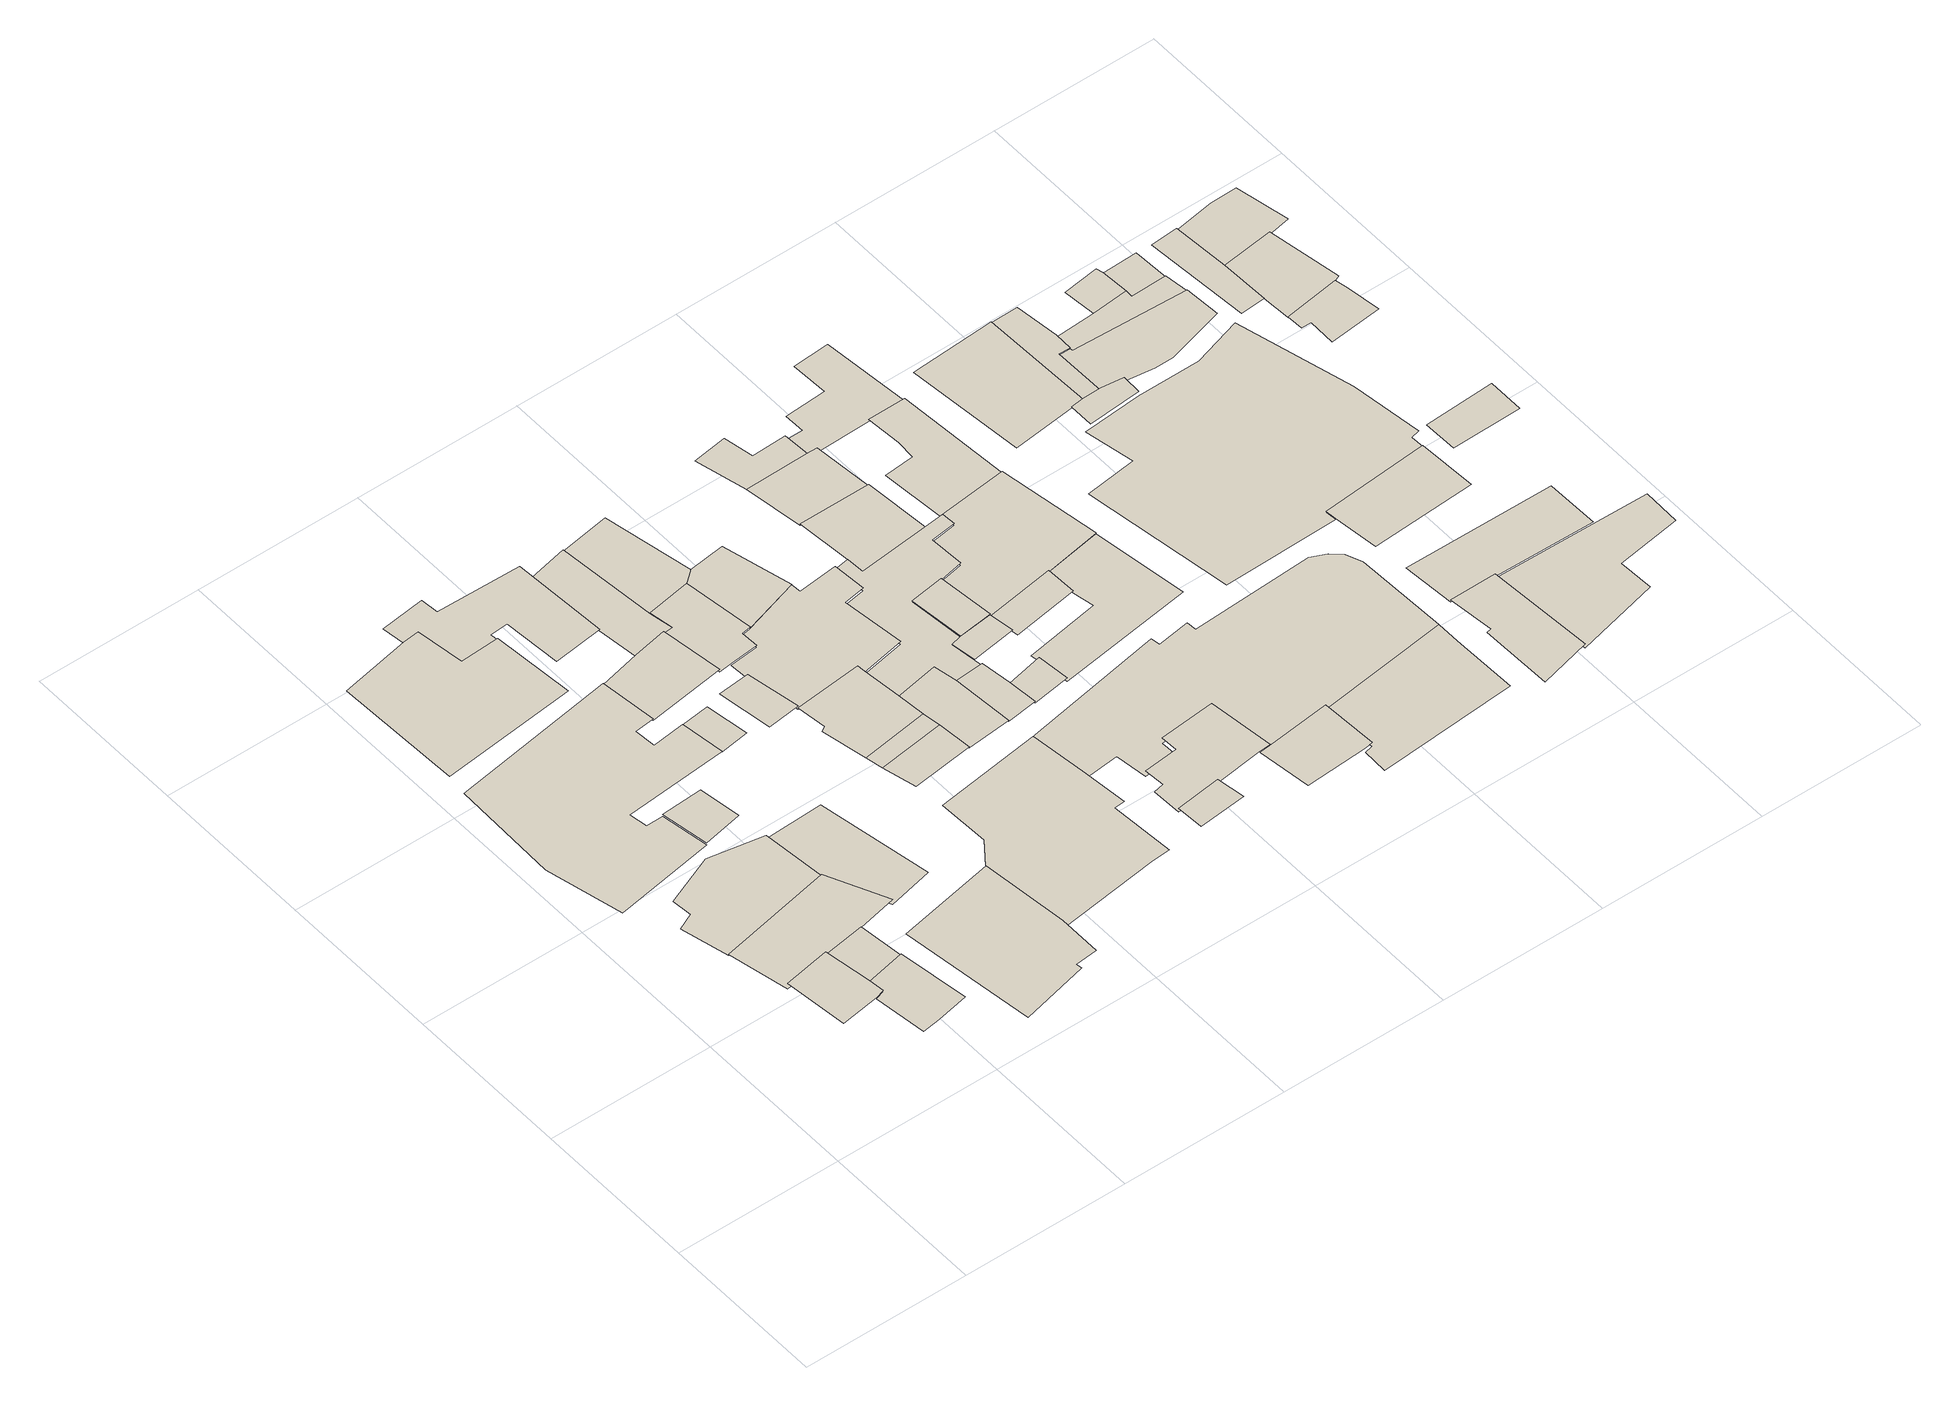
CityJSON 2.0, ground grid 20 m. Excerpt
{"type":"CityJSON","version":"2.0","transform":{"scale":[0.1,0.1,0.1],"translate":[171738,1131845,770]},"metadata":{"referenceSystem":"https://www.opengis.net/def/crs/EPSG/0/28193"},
"CityObjects":{
"building1":{"type":"Building","attributes":{"numberOfFloors":{"value":3,"sources":[{"name":"Amiran Atlas, sheet 12, map 4.3","type":"Secondary cartographic source"}],"paradata":{"author":"Beatrice Vaienti","date":"29-05-2023","comments":"In the atlas the value is \"1-3\", we have chosen a random value between 1 and 3 assigning a higher probability to 1 and 2 floors, respectively p=[0.35,0.35,0.3] for 1, 2, 3 floors","version":0}},"roof":{"type":{"value":"flat","paradata":{"author":"Beatrice Vaienti","date":"29-05-2023","version":0}}},"updatedGeometry":true,"terrainDifference":{"value":"0.6084409588028211"}},"geometry":[{"type":"MultiSurface","lod":"0","boundaries":[[[0,1,2,3,4,5]]]}]},
"building2":{"type":"Building","attributes":{"numberOfFloors":{"value":2,"sources":[{"name":"Amiran Atlas, sheet 12, map 4.3","type":"Secondary cartographic source"}],"paradata":{"author":"Beatrice Vaienti","date":"29-05-2023","comments":"In the atlas the value is \"1-3\", we have chosen a random value between 1 and 3 assigning a higher probability to 1 and 2 floors, respectively p=[0.35,0.35,0.3] for 1, 2, 3 floors","version":0}},"roof":{"type":{"value":"flat","paradata":{"author":"Beatrice Vaienti","date":"29-05-2023","version":0}}},"updatedGeometry":true,"terrainDifference":{"value":"0.6547622778458754"}},"geometry":[{"type":"MultiSurface","lod":"0","boundaries":[[[6,7,8,9,10,11,12]]]}]},
"building3":{"type":"Building","attributes":{"numberOfFloors":{"value":1,"sources":[{"name":"Amiran Atlas, sheet 12, map 4.3","type":"Secondary cartographic source"}],"paradata":{"author":"Beatrice Vaienti","date":"29-05-2023","comments":"In the atlas the value is \"1-3\", we have chosen a random value between 1 and 3 assigning a higher probability to 1 and 2 floors, respectively p=[0.35,0.35,0.3] for 1, 2, 3 floors","version":0}},"roof":{"type":{"value":"flat","paradata":{"author":"Beatrice Vaienti","date":"29-05-2023","version":0}}},"updatedGeometry":true,"terrainDifference":{"value":"0.48730035821616186"}},"geometry":[{"type":"MultiSurface","lod":"0","boundaries":[[[13,14,15,16]]]}]},
"building4":{"type":"Building","attributes":{"numberOfFloors":{"value":2,"sources":[{"name":"Amiran Atlas, sheet 12, map 4.3","type":"Secondary cartographic source"}],"paradata":{"author":"Beatrice Vaienti","date":"29-05-2023","comments":"In the atlas the value is \"1-3\", we have chosen a random value between 1 and 3 assigning a higher probability to 1 and 2 floors, respectively p=[0.35,0.35,0.3] for 1, 2, 3 floors","version":0}},"roof":{"type":{"value":"flat","paradata":{"author":"Beatrice Vaienti","date":"29-05-2023","version":0}}},"updatedGeometry":true,"terrainDifference":{"value":"1.099780780455447"}},"geometry":[{"type":"MultiSurface","lod":"0","boundaries":[[[17,18,19,20,21,22,23]]]}]},
"building5":{"type":"Building","attributes":{"numberOfFloors":{"value":2,"sources":[{"name":"Amiran Atlas, sheet 12, map 4.3","type":"Secondary cartographic source"}],"paradata":{"author":"Beatrice Vaienti","date":"29-05-2023","comments":"In the atlas the value is \"1-3\", we have chosen a random value between 1 and 3 assigning a higher probability to 1 and 2 floors, respectively p=[0.35,0.35,0.3] for 1, 2, 3 floors","version":0}},"roof":{"type":{"value":"flat","paradata":{"author":"Beatrice Vaienti","date":"29-05-2023","version":0}}},"updatedGeometry":true,"terrainDifference":{"value":"1.150727338660392"}},"geometry":[{"type":"MultiSurface","lod":"0","boundaries":[[[24,25,26,27,28,29,30]]]}]},
"building6":{"type":"Building","attributes":{"numberOfFloors":{"value":3,"sources":[{"name":"Amiran Atlas, sheet 12, map 4.3","type":"Secondary cartographic source"}],"paradata":{"author":"Beatrice Vaienti","date":"29-05-2023","comments":"In the atlas the value is \"1-3\", we have chosen a random value between 1 and 3 assigning a higher probability to 1 and 2 floors, respectively p=[0.35,0.35,0.3] for 1, 2, 3 floors","version":0}},"roof":{"type":{"value":"flat","paradata":{"author":"Beatrice Vaienti","date":"29-05-2023","version":0}}},"updatedGeometry":true,"terrainDifference":{"value":"1.4820628853458913"}},"geometry":[{"type":"MultiSurface","lod":"0","boundaries":[[[31,32,33,34,35,36,37,38,39,40,41,42,43]]]}]},
"building7":{"type":"Building","attributes":{"numberOfFloors":{"value":2,"sources":[{"name":"Amiran Atlas, sheet 12, map 4.3","type":"Secondary cartographic source"}],"paradata":{"author":"Beatrice Vaienti","date":"29-05-2023","comments":"In the atlas the value is \"1-3\", we have chosen a random value between 1 and 3 assigning a higher probability to 1 and 2 floors, respectively p=[0.35,0.35,0.3] for 1, 2, 3 floors","version":0}},"roof":{"type":{"value":"domed","paradata":{"author":"Beatrice Vaienti","date":"29-05-2023","version":0}}},"updatedGeometry":true,"terrainDifference":{"value":"0.46822359645937106"}},"geometry":[{"type":"MultiSurface","lod":"0","boundaries":[[[44,45,46,47]]]}]},
"building8":{"type":"Building","attributes":{"numberOfFloors":{"value":3,"sources":[{"name":"Amiran Atlas, sheet 12, map 4.3","type":"Secondary cartographic source"}],"paradata":{"author":"Beatrice Vaienti","date":"29-05-2023","comments":"In the atlas the value is \"1-3\", we have chosen a random value between 1 and 3 assigning a higher probability to 1 and 2 floors, respectively p=[0.35,0.35,0.3] for 1, 2, 3 floors","version":0}},"roof":{"type":{"value":"gable","paradata":{"author":"Beatrice Vaienti","date":"29-05-2023","comments":"In the Atlas the value is reported is 'gabled (tiles)', however it is not clear whether it refers to a hip or a gable roof. Therefore we assigned a random value between the two.","version":0}}},"updatedGeometry":true,"terrainDifference":{"value":"0.9115461634264793"}},"geometry":[{"type":"MultiSurface","lod":"0","boundaries":[[[48,49,50,51,52,53,54]]]}]},
"building9":{"type":"Building","attributes":{"numberOfFloors":{"value":1,"sources":[{"name":"Amiran Atlas, sheet 12, map 4.3","type":"Secondary cartographic source"}],"paradata":{"author":"Beatrice Vaienti","date":"29-05-2023","comments":"In the atlas the value is \"1-3\", we have chosen a random value between 1 and 3 assigning a higher probability to 1 and 2 floors, respectively p=[0.35,0.35,0.3] for 1, 2, 3 floors","version":0}},"roof":{"type":{"value":"flat","paradata":{"author":"Beatrice Vaienti","date":"29-05-2023","version":0}}},"updatedGeometry":true,"terrainDifference":{"value":"1.2830590610236396"}},"geometry":[{"type":"MultiSurface","lod":"0","boundaries":[[[55,56,57,58,59,60,61]]]}]},
"building10":{"type":"Building","attributes":{"numberOfFloors":{"value":2,"sources":[{"name":"Amiran Atlas, sheet 12, map 4.3","type":"Secondary cartographic source"}],"paradata":{"author":"Beatrice Vaienti","date":"29-05-2023","comments":"In the atlas the value is \"1-3\", we have chosen a random value between 1 and 3 assigning a higher probability to 1 and 2 floors, respectively p=[0.35,0.35,0.3] for 1, 2, 3 floors","version":0}},"roof":{"type":{"value":"flat","paradata":{"author":"Beatrice Vaienti","date":"29-05-2023","version":0}}},"updatedGeometry":true,"terrainDifference":{"value":"0.754987711567781"}},"geometry":[{"type":"MultiSurface","lod":"0","boundaries":[[[62,63,64,65,66]]]}]},
"building11":{"type":"Building","attributes":{"numberOfFloors":{"value":3,"sources":[{"name":"Amiran Atlas, sheet 12, map 4.3","type":"Secondary cartographic source"}],"paradata":{"author":"Beatrice Vaienti","date":"29-05-2023","comments":"In the atlas the value is \"1-3\", we have chosen a random value between 1 and 3 assigning a higher probability to 1 and 2 floors, respectively p=[0.35,0.35,0.3] for 1, 2, 3 floors","version":0}},"roof":{"type":{"value":"flat","paradata":{"author":"Beatrice Vaienti","date":"29-05-2023","version":0}}},"updatedGeometry":true,"terrainDifference":{"value":"0.6170791286786552"}},"geometry":[{"type":"MultiSurface","lod":"0","boundaries":[[[67,68,69,70,71,72,73,74,75,76,77,78]]]}]},
"building12":{"type":"Building","attributes":{"numberOfFloors":{"value":3,"sources":[{"name":"Amiran Atlas, sheet 12, map 4.3","type":"Secondary cartographic source"}],"paradata":{"author":"Beatrice Vaienti","date":"29-05-2023","comments":"In the atlas the value is \"1-3\", we have chosen a random value between 1 and 3 assigning a higher probability to 1 and 2 floors, respectively p=[0.35,0.35,0.3] for 1, 2, 3 floors","version":0}},"roof":{"type":{"value":"flat","paradata":{"author":"Beatrice Vaienti","date":"29-05-2023","version":0}}},"updatedGeometry":true,"terrainDifference":{"value":"0.13807684488699307"}},"geometry":[{"type":"MultiSurface","lod":"0","boundaries":[[[79,80,81,82]]]}]},
"building13":{"type":"Building","attributes":{"numberOfFloors":{"value":3,"sources":[{"name":"Amiran Atlas, sheet 12, map 4.3","type":"Secondary cartographic source"}],"paradata":{"author":"Beatrice Vaienti","date":"29-05-2023","comments":"In the atlas the value is \"1-3\", we have chosen a random value between 1 and 3 assigning a higher probability to 1 and 2 floors, respectively p=[0.35,0.35,0.3] for 1, 2, 3 floors","version":0}},"roof":{"type":{"value":"flat","paradata":{"author":"Beatrice Vaienti","date":"29-05-2023","version":0}}},"updatedGeometry":true,"terrainDifference":{"value":"0.330798942874535"}},"geometry":[{"type":"MultiSurface","lod":"0","boundaries":[[[83,84,85,86,87]]]}]},
"building14":{"type":"Building","attributes":{"numberOfFloors":{"value":1,"sources":[{"name":"Amiran Atlas, sheet 12, map 4.3","type":"Secondary cartographic source"}],"paradata":{"author":"Beatrice Vaienti","date":"29-05-2023","comments":"In the atlas the value is \"1-3\", we have chosen a random value between 1 and 3 assigning a higher probability to 1 and 2 floors, respectively p=[0.35,0.35,0.3] for 1, 2, 3 floors","version":0}},"roof":{"type":{"value":"flat","paradata":{"author":"Beatrice Vaienti","date":"29-05-2023","version":0}}},"updatedGeometry":true,"terrainDifference":{"value":"0.16211425086401868"}},"geometry":[{"type":"MultiSurface","lod":"0","boundaries":[[[88,89,90,91]]]}]},
"building15":{"type":"Building","attributes":{"numberOfFloors":{"value":2,"sources":[{"name":"Amiran Atlas, sheet 12, map 4.3","type":"Secondary cartographic source"}],"paradata":{"author":"Beatrice Vaienti","date":"29-05-2023","comments":"In the atlas the value is \"1-3\", we have chosen a random value between 1 and 3 assigning a higher probability to 1 and 2 floors, respectively p=[0.35,0.35,0.3] for 1, 2, 3 floors","version":0}},"roof":{"type":{"value":"domed","paradata":{"author":"Beatrice Vaienti","date":"29-05-2023","version":0}}},"updatedGeometry":true,"terrainDifference":{"value":"1.5435844376860186"}},"geometry":[{"type":"MultiSurface","lod":"0","boundaries":[[[92,93,94,95,96,97,98,99,100,101]]]}]},
"building16":{"type":"Building","attributes":{"numberOfFloors":{"value":1,"sources":[{"name":"Amiran Atlas, sheet 12, map 4.3","type":"Secondary cartographic source"}],"paradata":{"author":"Beatrice Vaienti","date":"29-05-2023","comments":"In the atlas the value is \"1-3\", we have chosen a random value between 1 and 3 assigning a higher probability to 1 and 2 floors, respectively p=[0.35,0.35,0.3] for 1, 2, 3 floors","version":0}},"roof":{"type":{"value":"flat","paradata":{"author":"Beatrice Vaienti","date":"29-05-2023","version":0}}},"updatedGeometry":true,"terrainDifference":{"value":"0.5109330705319298"}},"geometry":[{"type":"MultiSurface","lod":"0","boundaries":[[[102,103,104,105,106,107,108]]]}]},
"building17":{"type":"Building","attributes":{"numberOfFloors":{"value":2,"sources":[{"name":"Amiran Atlas, sheet 12, map 4.3","type":"Secondary cartographic source"}],"paradata":{"author":"Beatrice Vaienti","date":"29-05-2023","comments":"In the atlas the value is \"1-3\", we have chosen a random value between 1 and 3 assigning a higher probability to 1 and 2 floors, respectively p=[0.35,0.35,0.3] for 1, 2, 3 floors","version":0}},"roof":{"type":{"value":"flat","paradata":{"author":"Beatrice Vaienti","date":"29-05-2023","version":0}}},"updatedGeometry":true,"terrainDifference":{"value":"0.3661755127351498"}},"geometry":[{"type":"MultiSurface","lod":"0","boundaries":[[[109,110,111,112]]]}]},
"building18":{"type":"Building","attributes":{"numberOfFloors":{"value":2,"sources":[{"name":"Amiran Atlas, sheet 12, map 4.3","type":"Secondary cartographic source"}],"paradata":{"author":"Beatrice Vaienti","date":"29-05-2023","comments":"In the atlas the value is \"1-3\", we have chosen a random value between 1 and 3 assigning a higher probability to 1 and 2 floors, respectively p=[0.35,0.35,0.3] for 1, 2, 3 floors","version":0}},"roof":{"type":{"value":"flat","paradata":{"author":"Beatrice Vaienti","date":"29-05-2023","version":0}}},"updatedGeometry":true,"terrainDifference":{"value":"0.27296605001017454"}},"geometry":[{"type":"MultiSurface","lod":"0","boundaries":[[[113,114,111,110]]]}]},
"building19":{"type":"Building","attributes":{"numberOfFloors":{"value":1,"sources":[{"name":"Amiran Atlas, sheet 12, map 4.3","type":"Secondary cartographic source"}],"paradata":{"author":"Beatrice Vaienti","date":"29-05-2023","comments":"In the atlas the value is \"1-3\", we have chosen a random value between 1 and 3 assigning a higher probability to 1 and 2 floors, respectively p=[0.35,0.35,0.3] for 1, 2, 3 floors","version":0}},"roof":{"type":{"value":"flat","paradata":{"author":"Beatrice Vaienti","date":"29-05-2023","version":0}}},"updatedGeometry":true,"terrainDifference":{"value":"0.29950803008745425"}},"geometry":[{"type":"MultiSurface","lod":"0","boundaries":[[[115,114,113,116,117,118,119,120]]]}]},
"building20":{"type":"Building","attributes":{"numberOfFloors":{"value":3,"sources":[{"name":"Amiran Atlas, sheet 12, map 4.3","type":"Secondary cartographic source"}],"paradata":{"author":"Beatrice Vaienti","date":"29-05-2023","comments":"In the atlas the value is \"1-3\", we have chosen a random value between 1 and 3 assigning a higher probability to 1 and 2 floors, respectively p=[0.35,0.35,0.3] for 1, 2, 3 floors","version":0}},"roof":{"type":{"value":"flat","paradata":{"author":"Beatrice Vaienti","date":"29-05-2023","version":0}}},"updatedGeometry":true,"terrainDifference":{"value":"0.29567579315346665"}},"geometry":[{"type":"MultiSurface","lod":"0","boundaries":[[[121,122,123,124,125,126,127,128,129]]]}]},
"building21":{"type":"Building","attributes":{"numberOfFloors":{"value":2,"paradata":{"author":"INFERRED","date":"05-06-2023","comments":"Random Forest Classifier","version":0}},"roof":{"type":{"value":"flat","paradata":{"author":"Beatrice Vaienti","date":"29-05-2023","version":0}}},"updatedGeometry":true,"terrainDifference":{"value":"0.5000694731922122"}},"geometry":[{"type":"MultiSurface","lod":"0","boundaries":[[[130,131,132,133,134]]]}]},
"building22":{"type":"Building","attributes":{"numberOfFloors":{"value":2,"sources":[{"name":"Amiran Atlas, sheet 12, map 4.3","type":"Secondary cartographic source"}],"paradata":{"author":"Beatrice Vaienti","date":"29-05-2023","comments":"In the atlas the value is \"1-3\", we have chosen a random value between 1 and 3 assigning a higher probability to 1 and 2 floors, respectively p=[0.35,0.35,0.3] for 1, 2, 3 floors","version":0}},"roof":{"type":{"value":"flat","paradata":{"author":"Beatrice Vaienti","date":"29-05-2023","version":0}}},"updatedGeometry":true,"terrainDifference":{"value":"0.5438829030290945"}},"geometry":[{"type":"MultiSurface","lod":"0","boundaries":[[[135,136,137,138,139,140,141,142,143,144,145,146,147,148]]]}]},
"building23":{"type":"Building","attributes":{"numberOfFloors":{"value":3,"sources":[{"name":"Amiran Atlas, sheet 12, map 4.3","type":"Secondary cartographic source"}],"paradata":{"author":"Beatrice Vaienti","date":"29-05-2023","comments":"In the atlas the value is \"1-3\", we have chosen a random value between 1 and 3 assigning a higher probability to 1 and 2 floors, respectively p=[0.35,0.35,0.3] for 1, 2, 3 floors","version":0}},"roof":{"type":{"value":"flat","paradata":{"author":"Beatrice Vaienti","date":"29-05-2023","version":0}}},"updatedGeometry":true,"terrainDifference":{"value":"0.20787965033529326"}},"geometry":[{"type":"MultiSurface","lod":"0","boundaries":[[[149,150,151,152,153,154,155]]]}]},
"building24":{"type":"Building","attributes":{"numberOfFloors":{"value":1,"sources":[{"name":"Amiran Atlas, sheet 12, map 4.3","type":"Secondary cartographic source"}],"paradata":{"author":"Beatrice Vaienti","date":"29-05-2023","comments":"In the atlas the value is \"1-3\", we have chosen a random value between 1 and 3 assigning a higher probability to 1 and 2 floors, respectively p=[0.35,0.35,0.3] for 1, 2, 3 floors","version":0}},"roof":{"type":{"value":"gable","paradata":{"author":"Beatrice Vaienti","date":"29-05-2023","comments":"In the Atlas the value is reported is 'gabled (tiles)', however it is not clear whether it refers to a hip or a gable roof. Therefore we assigned a random value between the two.","version":0}}},"updatedGeometry":true,"terrainDifference":{"value":"0.31000412061077076"}},"geometry":[{"type":"MultiSurface","lod":"0","boundaries":[[[156,157,158,159,160]]]}]},
"building25":{"type":"Building","attributes":{"numberOfFloors":{"value":1,"sources":[{"name":"Amiran Atlas, sheet 12, map 4.3","type":"Secondary cartographic source"}],"paradata":{"author":"Beatrice Vaienti","date":"29-05-2023","comments":"In the atlas the value is \"1-3\", we have chosen a random value between 1 and 3 assigning a higher probability to 1 and 2 floors, respectively p=[0.35,0.35,0.3] for 1, 2, 3 floors","version":0}},"roof":{"type":{"value":"flat","paradata":{"author":"Beatrice Vaienti","date":"29-05-2023","version":0}}},"updatedGeometry":true,"terrainDifference":{"value":"0.45696087743050884"}},"geometry":[{"type":"MultiSurface","lod":"0","boundaries":[[[161,162,163,164]]]}]},
"building26":{"type":"Building","attributes":{"numberOfFloors":{"value":1,"sources":[{"name":"Amiran Atlas, sheet 12, map 4.3","type":"Secondary cartographic source"}],"paradata":{"author":"Beatrice Vaienti","date":"29-05-2023","comments":"In the atlas the value is \"1-3\", we have chosen a random value between 1 and 3 assigning a higher probability to 1 and 2 floors, respectively p=[0.35,0.35,0.3] for 1, 2, 3 floors","version":0}},"roof":{"type":{"value":"flat","paradata":{"author":"Beatrice Vaienti","date":"29-05-2023","version":0}}},"updatedGeometry":true,"terrainDifference":{"value":"0.1384671681234613"}},"geometry":[{"type":"MultiSurface","lod":"0","boundaries":[[[165,166,167,168,169]]]}]},
"building27":{"type":"Building","attributes":{"numberOfFloors":{"value":2,"sources":[{"name":"Amiran Atlas, sheet 12, map 4.3","type":"Secondary cartographic source"}],"paradata":{"author":"Beatrice Vaienti","date":"29-05-2023","comments":"In the atlas the value is \"1-3\", we have chosen a random value between 1 and 3 assigning a higher probability to 1 and 2 floors, respectively p=[0.35,0.35,0.3] for 1, 2, 3 floors","version":0}},"roof":{"type":{"value":"flat","paradata":{"author":"INFERRED","date":"05-06-2023","comments":"Random Forest Classifier","version":0}}},"updatedGeometry":true,"terrainDifference":{"value":"0.15879650335444603"}},"geometry":[{"type":"MultiSurface","lod":"0","boundaries":[[[170,171,172,173]]]}]},
"building28":{"type":"Building","attributes":{"numberOfFloors":{"value":3,"sources":[{"name":"Amiran Atlas, sheet 12, map 4.3","type":"Secondary cartographic source"}],"paradata":{"author":"Beatrice Vaienti","date":"29-05-2023","comments":"In the atlas the value is \"1-3\", we have chosen a random value between 1 and 3 assigning a higher probability to 1 and 2 floors, respectively p=[0.35,0.35,0.3] for 1, 2, 3 floors","version":0}},"roof":{"type":{"value":"flat","paradata":{"author":"Beatrice Vaienti","date":"29-05-2023","version":0}}},"updatedGeometry":true,"terrainDifference":{"value":"0.7881092323838966"}},"geometry":[{"type":"MultiSurface","lod":"0","boundaries":[[[174,175,176,177,178,179,180,181,182,183]]]}]},
"building29":{"type":"Building","attributes":{"numberOfFloors":{"value":3,"sources":[{"name":"Amiran Atlas, sheet 12, map 4.3","type":"Secondary cartographic source"}],"paradata":{"author":"Beatrice Vaienti","date":"29-05-2023","comments":"In the atlas the value is \"1-3\", we have chosen a random value between 1 and 3 assigning a higher probability to 1 and 2 floors, respectively p=[0.35,0.35,0.3] for 1, 2, 3 floors","version":0}},"roof":{"type":{"value":"flat","paradata":{"author":"Beatrice Vaienti","date":"29-05-2023","version":0}}},"updatedGeometry":true,"terrainDifference":{"value":"0.6437405976825394"}},"geometry":[{"type":"MultiSurface","lod":"0","boundaries":[[[184,185,186,187,188,189,190,191,192,193,194,195,196,197,198,199,200,201,202,203,204]]]}]},
"building30":{"type":"Building","attributes":{"numberOfFloors":{"value":3,"sources":[{"name":"Amiran Atlas, sheet 12, map 4.3","type":"Secondary cartographic source"}],"paradata":{"author":"Beatrice Vaienti","date":"29-05-2023","comments":"In the atlas the value is \"1-3\", we have chosen a random value between 1 and 3 assigning a higher probability to 1 and 2 floors, respectively p=[0.35,0.35,0.3] for 1, 2, 3 floors","version":0}},"roof":{"type":{"value":"flat","paradata":{"author":"Beatrice Vaienti","date":"29-05-2023","version":0}}},"updatedGeometry":true,"terrainDifference":{"value":"0.18875381175032818"}},"geometry":[{"type":"MultiSurface","lod":"0","boundaries":[[[205,206,207,208,209]]]}]},
"building31":{"type":"Building","attributes":{"numberOfFloors":{"value":2,"sources":[{"name":"Amiran Atlas, sheet 12, map 4.3","type":"Secondary cartographic source"}],"paradata":{"author":"Beatrice Vaienti","date":"29-05-2023","comments":"In the atlas the value is \"1-3\", we have chosen a random value between 1 and 3 assigning a higher probability to 1 and 2 floors, respectively p=[0.35,0.35,0.3] for 1, 2, 3 floors","version":0}},"roof":{"type":{"value":"flat","paradata":{"author":"Beatrice Vaienti","date":"29-05-2023","version":0}}},"updatedGeometry":true,"terrainDifference":{"value":"0.15687741410860326"}},"geometry":[{"type":"MultiSurface","lod":"0","boundaries":[[[210,211,212,213]]]}]},
"building32":{"type":"Building","attributes":{"numberOfFloors":{"value":3,"sources":[{"name":"Amiran Atlas, sheet 12, map 4.3","type":"Secondary cartographic source"}],"paradata":{"author":"Beatrice Vaienti","date":"29-05-2023","comments":"In the atlas the value is \"1-3\", we have chosen a random value between 1 and 3 assigning a higher probability to 1 and 2 floors, respectively p=[0.35,0.35,0.3] for 1, 2, 3 floors","version":0}},"roof":{"type":{"value":"flat","paradata":{"author":"Beatrice Vaienti","date":"29-05-2023","version":0}}},"updatedGeometry":true,"terrainDifference":{"value":"0.3641706077541458"}},"geometry":[{"type":"MultiSurface","lod":"0","boundaries":[[[200,214,215,202,201]]]}]},
"building33":{"type":"Building","attributes":{"numberOfFloors":{"value":1,"sources":[{"name":"Amiran Atlas, sheet 12, map 4.3","type":"Secondary cartographic source"}],"paradata":{"author":"Beatrice Vaienti","date":"29-05-2023","comments":"In the atlas the value is \"1-3\", we have chosen a random value between 1 and 3 assigning a higher probability to 1 and 2 floors, respectively p=[0.35,0.35,0.3] for 1, 2, 3 floors","version":0}},"roof":{"type":{"value":"flat","paradata":{"author":"Beatrice Vaienti","date":"29-05-2023","version":0}}},"updatedGeometry":true,"terrainDifference":{"value":"0.55292690276762"}},"geometry":[{"type":"MultiSurface","lod":"0","boundaries":[[[216,217,218,219,220,221]]]}]},
"building34":{"type":"Building","attributes":{"numberOfFloors":{"value":1,"sources":[{"name":"Amiran Atlas, sheet 12, map 4.3","type":"Secondary cartographic source"}],"paradata":{"author":"Beatrice Vaienti","date":"29-05-2023","comments":"In the atlas the value is \"1-3\", we have chosen a random value between 1 and 3 assigning a higher probability to 1 and 2 floors, respectively p=[0.35,0.35,0.3] for 1, 2, 3 floors","version":0}},"roof":{"type":{"value":"flat","paradata":{"author":"Beatrice Vaienti","date":"29-05-2023","version":0}}},"updatedGeometry":true,"terrainDifference":{"value":"0.27722707867447755"}},"geometry":[{"type":"MultiSurface","lod":"0","boundaries":[[[222,223,224,225]]]}]},
"building35":{"type":"Building","attributes":{"numberOfFloors":{"value":2,"sources":[{"name":"Amiran Atlas, sheet 12, map 4.3","type":"Secondary cartographic source"}],"paradata":{"author":"Beatrice Vaienti","date":"29-05-2023","comments":"In the atlas the value is \"1-3\", we have chosen a random value between 1 and 3 assigning a higher probability to 1 and 2 floors, respectively p=[0.35,0.35,0.3] for 1, 2, 3 floors","version":0}},"roof":{"type":{"value":"flat","paradata":{"author":"Beatrice Vaienti","date":"29-05-2023","version":0}}},"updatedGeometry":true,"terrainDifference":{"value":"0.4452517067444278"}},"geometry":[{"type":"MultiSurface","lod":"0","boundaries":[[[226,227,228,229,230]]]}]},
"building36":{"type":"Building","attributes":{"numberOfFloors":{"value":3,"sources":[{"name":"Amiran Atlas, sheet 12, map 4.3","type":"Secondary cartographic source"}],"paradata":{"author":"Beatrice Vaienti","date":"29-05-2023","comments":"In the atlas the value is \"1-3\", we have chosen a random value between 1 and 3 assigning a higher probability to 1 and 2 floors, respectively p=[0.35,0.35,0.3] for 1, 2, 3 floors","version":0}},"roof":{"type":{"value":"flat","paradata":{"author":"Beatrice Vaienti","date":"29-05-2023","version":0}}},"updatedGeometry":true,"terrainDifference":{"value":"0.33077287041477393"}},"geometry":[{"type":"MultiSurface","lod":"0","boundaries":[[[231,229,228,232,233,234]]]}]},
"building37":{"type":"Building","attributes":{"numberOfFloors":{"value":1,"sources":[{"name":"Amiran Atlas, sheet 12, map 4.3","type":"Secondary cartographic source"}],"paradata":{"author":"Beatrice Vaienti","date":"29-05-2023","comments":"In the atlas the value is \"1-3\", we have chosen a random value between 1 and 3 assigning a higher probability to 1 and 2 floors, respectively p=[0.35,0.35,0.3] for 1, 2, 3 floors","version":0}},"roof":{"type":{"value":"flat","paradata":{"author":"Beatrice Vaienti","date":"29-05-2023","version":0}}},"updatedGeometry":true,"terrainDifference":{"value":"1.4327504227539758"}},"geometry":[{"type":"MultiSurface","lod":"0","boundaries":[[[235,236,237,238,239,240,241,242,243,244,245,246,247,248,249,250,251,252,253]]]}]},
"building38":{"type":"Building","attributes":{"numberOfFloors":{"value":2,"sources":[{"name":"Amiran Atlas, sheet 12, map 4.3","type":"Secondary cartographic source"}],"paradata":{"author":"Beatrice Vaienti","date":"29-05-2023","comments":"In the atlas the value is \"1-3\", we have chosen a random value between 1 and 3 assigning a higher probability to 1 and 2 floors, respectively p=[0.35,0.35,0.3] for 1, 2, 3 floors","version":0}},"roof":{"type":{"value":"flat","paradata":{"author":"Beatrice Vaienti","date":"29-05-2023","version":0}}},"updatedGeometry":true,"terrainDifference":{"value":"0.5566659890222363"}},"geometry":[{"type":"MultiSurface","lod":"0","boundaries":[[[254,255,256,257,258,259,260,261]]]}]},
"building39":{"type":"Building","attributes":{"numberOfFloors":{"value":2,"sources":[{"name":"Amiran Atlas, sheet 12, map 4.3","type":"Secondary cartographic source"}],"paradata":{"author":"Beatrice Vaienti","date":"29-05-2023","comments":"In the atlas the value is \"1-3\", we have chosen a random value between 1 and 3 assigning a higher probability to 1 and 2 floors, respectively p=[0.35,0.35,0.3] for 1, 2, 3 floors","version":0}},"roof":{"type":{"value":"flat","paradata":{"author":"Beatrice Vaienti","date":"29-05-2023","version":0}}},"updatedGeometry":true,"terrainDifference":{"value":"0.5193901199430693"}},"geometry":[{"type":"MultiSurface","lod":"0","boundaries":[[[262,263,264,265,266,267,268,269,270,271]]]}]},
"building40":{"type":"Building","attributes":{"numberOfFloors":{"value":1,"sources":[{"name":"Amiran Atlas, sheet 12, map 4.3","type":"Secondary cartographic source"}],"paradata":{"author":"Beatrice Vaienti","date":"29-05-2023","comments":"In the atlas the value is \"1-3\", we have chosen a random value between 1 and 3 assigning a higher probability to 1 and 2 floors, respectively p=[0.35,0.35,0.3] for 1, 2, 3 floors","version":0}},"roof":{"type":{"value":"flat","paradata":{"author":"Beatrice Vaienti","date":"29-05-2023","version":0}}},"updatedGeometry":true,"terrainDifference":{"value":"0.5269225019459846"}},"geometry":[{"type":"MultiSurface","lod":"0","boundaries":[[[272,273,274,275,276,277,278]]]}]},
"building41":{"type":"Building","attributes":{"numberOfFloors":{"value":3,"sources":[{"name":"Amiran Atlas, sheet 12, map 4.3","type":"Secondary cartographic source"}],"paradata":{"author":"Beatrice Vaienti","date":"29-05-2023","comments":"In the atlas the value is \"1-3\", we have chosen a random value between 1 and 3 assigning a higher probability to 1 and 2 floors, respectively p=[0.35,0.35,0.3] for 1, 2, 3 floors","version":0}},"roof":{"type":{"value":"hip","paradata":{"author":"Beatrice Vaienti","date":"29-05-2023","comments":"In the Atlas the value is reported is 'gabled (tiles)', however it is not clear whether it refers to a hip or a gable roof. Therefore we assigned a random value between the two.","version":0}}},"updatedGeometry":true,"terrainDifference":{"value":"0.7499141088135075"}},"geometry":[{"type":"MultiSurface","lod":"0","boundaries":[[[239,238,279,280,281,282,283]]]}]},
"building42":{"type":"Building","attributes":{"numberOfFloors":{"value":2,"sources":[{"name":"Amiran Atlas, sheet 12, map 4.3","type":"Secondary cartographic source"}],"paradata":{"author":"Beatrice Vaienti","date":"29-05-2023","comments":"In the atlas the value is \"1-3\", we have chosen a random value between 1 and 3 assigning a higher probability to 1 and 2 floors, respectively p=[0.35,0.35,0.3] for 1, 2, 3 floors","version":0}},"roof":{"type":{"value":"flat","paradata":{"author":"Beatrice Vaienti","date":"29-05-2023","version":0}}},"updatedGeometry":true,"terrainDifference":{"value":"0.6437829799891915"}},"geometry":[{"type":"MultiSurface","lod":"0","boundaries":[[[284,285,286,287,288,289,290,291,292,293]]]}]},
"building43":{"type":"Building","attributes":{"numberOfFloors":{"value":3,"sources":[{"name":"Amiran Atlas, sheet 12, map 4.3","type":"Secondary cartographic source"}],"paradata":{"author":"Beatrice Vaienti","date":"29-05-2023","comments":"In the atlas the value is \"1-3\", we have chosen a random value between 1 and 3 assigning a higher probability to 1 and 2 floors, respectively p=[0.35,0.35,0.3] for 1, 2, 3 floors","version":0}},"roof":{"type":{"value":"flat","paradata":{"author":"Beatrice Vaienti","date":"29-05-2023","version":0}}},"updatedGeometry":true,"terrainDifference":{"value":"0.662370797354146"}},"geometry":[{"type":"MultiSurface","lod":"0","boundaries":[[[294,295,296,297,298]]]}]},
"building44":{"type":"Building","attributes":{"numberOfFloors":{"value":1,"sources":[{"name":"Amiran Atlas, sheet 12, map 4.3","type":"Secondary cartographic source"}],"paradata":{"author":"Beatrice Vaienti","date":"29-05-2023","comments":"In the atlas the value is \"1-3\", we have chosen a random value between 1 and 3 assigning a higher probability to 1 and 2 floors, respectively p=[0.35,0.35,0.3] for 1, 2, 3 floors","version":0}},"roof":{"type":{"value":"gable","paradata":{"author":"Beatrice Vaienti","date":"29-05-2023","comments":"In the Atlas the value is reported is 'gabled (tiles)', however it is not clear whether it refers to a hip or a gable roof. Therefore we assigned a random value between the two.","version":0}}},"updatedGeometry":true,"terrainDifference":{"value":"0.2122057328724768"}},"geometry":[{"type":"MultiSurface","lod":"0","boundaries":[[[299,300,301,302,303,304]]]}]},
"building45":{"type":"Building","attributes":{"numberOfFloors":{"value":3,"sources":[{"name":"Amiran Atlas, sheet 12, map 4.3","type":"Secondary cartographic source"}],"paradata":{"author":"Beatrice Vaienti","date":"29-05-2023","comments":"In the atlas the value is \"1-3\", we have chosen a random value between 1 and 3 assigning a higher probability to 1 and 2 floors, respectively p=[0.35,0.35,0.3] for 1, 2, 3 floors","version":0}},"roof":{"type":{"value":"flat","paradata":{"author":"Beatrice Vaienti","date":"29-05-2023","version":0}}},"updatedGeometry":true,"terrainDifference":{"value":"0.21940668243751862"}},"geometry":[{"type":"MultiSurface","lod":"0","boundaries":[[[305,306,307,308,309,310]]]}]},
"building46":{"type":"Building","attributes":{"numberOfFloors":{"value":2,"sources":[{"name":"Amiran Atlas, sheet 12, map 4.3","type":"Secondary cartographic source"}],"paradata":{"author":"Beatrice Vaienti","date":"29-05-2023","comments":"In the atlas the value is \"1-3\", we have chosen a random value between 1 and 3 assigning a higher probability to 1 and 2 floors, respectively p=[0.35,0.35,0.3] for 1, 2, 3 floors","version":0}},"roof":{"type":{"value":"flat","paradata":{"author":"Beatrice Vaienti","date":"29-05-2023","version":0}}},"updatedGeometry":true,"terrainDifference":{"value":"0.9970807074607583"}},"geometry":[{"type":"MultiSurface","lod":"0","boundaries":[[[311,312,313,314,315,316,317,318,319,320,321,322,323]]]}]},
"building47":{"type":"Building","attributes":{"numberOfFloors":{"value":3,"sources":[{"name":"Amiran Atlas, sheet 12, map 4.3","type":"Secondary cartographic source"}],"paradata":{"author":"Beatrice Vaienti","date":"29-05-2023","comments":"In the atlas the value is \"1-3\", we have chosen a random value between 1 and 3 assigning a higher probability to 1 and 2 floors, respectively p=[0.35,0.35,0.3] for 1, 2, 3 floors","version":0}},"roof":{"type":{"value":"flat","paradata":{"author":"Beatrice Vaienti","date":"29-05-2023","version":0}}},"updatedGeometry":true,"terrainDifference":{"value":"0.4549979420241434"}},"geometry":[{"type":"MultiSurface","lod":"0","boundaries":[[[324,325,326,327,328,329,330]]]}]},
"building48":{"type":"Building","attributes":{"numberOfFloors":{"value":1,"sources":[{"name":"Amiran Atlas, sheet 12, map 4.3","type":"Secondary cartographic source"}],"paradata":{"author":"Beatrice Vaienti","date":"29-05-2023","comments":"In the atlas the value is \"1-3\", we have chosen a random value between 1 and 3 assigning a higher probability to 1 and 2 floors, respectively p=[0.35,0.35,0.3] for 1, 2, 3 floors","version":0}},"roof":{"type":{"value":"flat","paradata":{"author":"Beatrice Vaienti","date":"29-05-2023","version":0}}},"updatedGeometry":true,"terrainDifference":{"value":"0.4349827200651635"}},"geometry":[{"type":"MultiSurface","lod":"0","boundaries":[[[331,332,333,334,335]]]}]},
"building49":{"type":"Building","attributes":{"numberOfFloors":{"value":1,"sources":[{"name":"Amiran Atlas, sheet 12, map 4.3","type":"Secondary cartographic source"}],"paradata":{"author":"Beatrice Vaienti","date":"29-05-2023","comments":"In the atlas the value is \"1-3\", we have chosen a random value between 1 and 3 assigning a higher probability to 1 and 2 floors, respectively p=[0.35,0.35,0.3] for 1, 2, 3 floors","version":0}},"roof":{"type":{"value":"flat","paradata":{"author":"Beatrice Vaienti","date":"29-05-2023","version":0}}},"updatedGeometry":true,"terrainDifference":{"value":"0.5918276072371519"}},"geometry":[{"type":"MultiSurface","lod":"0","boundaries":[[[336,337,338,339,340]]]}]},
"building50":{"type":"Building","attributes":{"numberOfFloors":{"value":2,"sources":[{"name":"Amiran Atlas, sheet 12, map 4.3","type":"Secondary cartographic source"}],"paradata":{"author":"Beatrice Vaienti","date":"29-05-2023","comments":"In the atlas the value is \"1-3\", we have chosen a random value between 1 and 3 assigning a higher probability to 1 and 2 floors, respectively p=[0.35,0.35,0.3] for 1, 2, 3 floors","version":0}},"roof":{"type":{"value":"domed","paradata":{"author":"Beatrice Vaienti","date":"29-05-2023","version":0}}},"updatedGeometry":true,"terrainDifference":{"value":"0.6380294695626945"}},"geometry":[{"type":"MultiSurface","lod":"0","boundaries":[[[341,342,343,344,345,346,347,348]]]}]},
"building51":{"type":"Building","attributes":{"numberOfFloors":{"value":3,"sources":[{"name":"Amiran Atlas, sheet 12, map 4.3","type":"Secondary cartographic source"}],"paradata":{"author":"Beatrice Vaienti","date":"29-05-2023","comments":"In the atlas the value is \"1-3\", we have chosen a random value between 1 and 3 assigning a higher probability to 1 and 2 floors, respectively p=[0.35,0.35,0.3] for 1, 2, 3 floors","version":0}},"roof":{"type":{"value":"hip","paradata":{"author":"Beatrice Vaienti","date":"29-05-2023","comments":"In the Atlas the value is reported is 'gabled (tiles)', however it is not clear whether it refers to a hip or a gable roof. Therefore we assigned a random value between the two.","version":0}}},"updatedGeometry":true,"terrainDifference":{"value":"0.687975350561901"}},"geometry":[{"type":"MultiSurface","lod":"0","boundaries":[[[349,350,351,352,353,354,355]]]}]},
"building52":{"type":"Building","attributes":{"numberOfFloors":{"value":2,"sources":[{"name":"Amiran Atlas, sheet 12, map 4.3","type":"Secondary cartographic source"}],"paradata":{"author":"Beatrice Vaienti","date":"29-05-2023","comments":"In the atlas the value is \"1-3\", we have chosen a random value between 1 and 3 assigning a higher probability to 1 and 2 floors, respectively p=[0.35,0.35,0.3] for 1, 2, 3 floors","version":0}},"roof":{"type":{"value":"domed","paradata":{"author":"Beatrice Vaienti","date":"29-05-2023","version":0}}},"updatedGeometry":true,"terrainDifference":{"value":"0.502688889453304"}},"geometry":[{"type":"MultiSurface","lod":"0","boundaries":[[[356,357,358,359,360,361,362]]]}]},
"building53":{"type":"Building","attributes":{"numberOfFloors":{"value":3,"sources":[{"name":"Amiran Atlas, sheet 12, map 4.3","type":"Secondary cartographic source"}],"paradata":{"author":"Beatrice Vaienti","date":"29-05-2023","comments":"In the atlas the value is \"1-3\", we have chosen a random value between 1 and 3 assigning a higher probability to 1 and 2 floors, respectively p=[0.35,0.35,0.3] for 1, 2, 3 floors","version":0}},"roof":{"type":{"value":"flat","paradata":{"author":"Beatrice Vaienti","date":"29-05-2023","version":0}}},"updatedGeometry":true,"terrainDifference":{"value":"0.24967645988462028"}},"geometry":[{"type":"MultiSurface","lod":"0","boundaries":[[[360,359,363,364,365]]]}]},
"building54":{"type":"Building","attributes":{"numberOfFloors":{"value":1,"sources":[{"name":"Amiran Atlas, sheet 12, map 4.3","type":"Secondary cartographic source"}],"paradata":{"author":"Beatrice Vaienti","date":"29-05-2023","comments":"In the atlas the value is \"1-3\", we have chosen a random value between 1 and 3 assigning a higher probability to 1 and 2 floors, respectively p=[0.35,0.35,0.3] for 1, 2, 3 floors","version":0}},"roof":{"type":{"value":"flat","paradata":{"author":"Beatrice Vaienti","date":"29-05-2023","version":0}}},"updatedGeometry":true,"terrainDifference":{"value":"0.2487571817249991"}},"geometry":[{"type":"MultiSurface","lod":"0","boundaries":[[[366,367,368,369,370]]]}]},
"building55":{"type":"Building","attributes":{"numberOfFloors":{"value":3,"sources":[{"name":"Amiran Atlas, sheet 12, map 4.3","type":"Secondary cartographic source"}],"paradata":{"author":"Beatrice Vaienti","date":"29-05-2023","comments":"In the atlas the value is \"1-3\", we have chosen a random value between 1 and 3 assigning a higher probability to 1 and 2 floors, respectively p=[0.35,0.35,0.3] for 1, 2, 3 floors","version":0}},"roof":{"type":{"value":"gable","paradata":{"author":"Beatrice Vaienti","date":"29-05-2023","comments":"In the Atlas the value is reported is 'gabled (tiles)', however it is not clear whether it refers to a hip or a gable roof. Therefore we assigned a random value between the two.","version":0}}},"updatedGeometry":true,"terrainDifference":{"value":"0.31185110777430236"}},"geometry":[{"type":"MultiSurface","lod":"0","boundaries":[[[371,372,373,374]]]}]},
"building56":{"type":"Building","attributes":{"numberOfFloors":{"value":3,"sources":[{"name":"Amiran Atlas, sheet 12, map 4.3","type":"Secondary cartographic source"}],"paradata":{"author":"Beatrice Vaienti","date":"29-05-2023","comments":"In the atlas the value is \"1-3\", we have chosen a random value between 1 and 3 assigning a higher probability to 1 and 2 floors, respectively p=[0.35,0.35,0.3] for 1, 2, 3 floors","version":0}},"roof":{"type":{"value":"flat","paradata":{"author":"Beatrice Vaienti","date":"29-05-2023","version":0}}},"updatedGeometry":true,"terrainDifference":{"value":"0.41363125436368864"}},"geometry":[{"type":"MultiSurface","lod":"0","boundaries":[[[375,376,377,378,379]]]}]},
"building57":{"type":"Building","attributes":{"numberOfFloors":{"value":1,"sources":[{"name":"Amiran Atlas, sheet 12, map 4.3","type":"Secondary cartographic source"}],"paradata":{"author":"Beatrice Vaienti","date":"29-05-2023","comments":"In the atlas the value is \"1-3\", we have chosen a random value between 1 and 3 assigning a higher probability to 1 and 2 floors, respectively p=[0.35,0.35,0.3] for 1, 2, 3 floors","version":0}},"roof":{"type":{"value":"flat","paradata":{"author":"Beatrice Vaienti","date":"29-05-2023","version":0}}},"updatedGeometry":true,"terrainDifference":{"value":"0.247042081723921"}},"geometry":[{"type":"MultiSurface","lod":"0","boundaries":[[[380,381,382,383,384,385,386]]]}]},
"building58":{"type":"Building","attributes":{"numberOfFloors":{"value":2,"sources":[{"name":"Amiran Atlas, sheet 12, map 4.3","type":"Secondary cartographic source"}],"paradata":{"author":"Beatrice Vaienti","date":"29-05-2023","comments":"In the atlas the value is \"1-3\", we have chosen a random value between 1 and 3 assigning a higher probability to 1 and 2 floors, respectively p=[0.35,0.35,0.3] for 1, 2, 3 floors","version":0}},"roof":{"type":{"value":"flat","paradata":{"author":"Beatrice Vaienti","date":"29-05-2023","version":0}}},"updatedGeometry":true,"terrainDifference":{"value":"0.38922967490821614"}},"geometry":[{"type":"MultiSurface","lod":"0","boundaries":[[[387,388,389,377,376,390]]]}]},
"building59":{"type":"Building","attributes":{"numberOfFloors":{"value":1,"sources":[{"name":"Amiran Atlas, sheet 12, map 4.3","type":"Secondary cartographic source"}],"paradata":{"author":"Beatrice Vaienti","date":"29-05-2023","comments":"In the atlas the value is \"1-3\", we have chosen a random value between 1 and 3 assigning a higher probability to 1 and 2 floors, respectively p=[0.35,0.35,0.3] for 1, 2, 3 floors","version":0}},"roof":{"type":{"value":"flat","paradata":{"author":"Beatrice Vaienti","date":"29-05-2023","version":0}}},"updatedGeometry":true,"terrainDifference":{"value":"0.455005689810263"}},"geometry":[{"type":"MultiSurface","lod":"0","boundaries":[[[391,392,393,394,395,396]]]}]}
},
"vertices":[
[93,106,55],[140,113,55],[151,117,55],[149,136,55],[140,193,55],[84,183,55],
[149,136,53],[151,117,53],[140,113,53],[148,50,53],[170,53,53],[209,61,53],[197,146,53],
[149,136,51],[197,146,51],[191,201,51],[140,193,51],
[241,214,47],[208,284,47],[69,256,47],[84,183,47],[140,193,47],[191,201,47],[192,203,47],
[55,314,45],[69,256,45],[208,284,45],[200,361,45],[134,373,45],[73,348,45],[75,323,45],
[6,464,39],[28,371,39],[150,392,39],[141,449,39],[121,449,39],[117,471,39],[242,482,39],[235,535,39],[195,530,39],[193,556,39],[217,559,39],[209,627,39],[9,595,39],
[150,392,42],[198,401,42],[191,452,42],[141,449,42],
[177,642,37],[168,741,37],[121,739,37],[113,797,37],[94,795,37],[8,778,37],[14,624,37],
[329,28,43],[328,35,43],[355,38,43],[355,90,43],[343,195,43],[224,172,43],[246,8,43],
[271,364,40],[200,361,40],[208,284,40],[241,214,40],[295,226,40],
[94,795,35],[113,797,35],[121,739,35],[168,741,35],[167,751,35],[189,752,35],[195,682,35],[255,690,35],[248,806,35],[146,808,35],[144,830,35],[90,823,35],
[242,482,38],[277,487,38],[269,539,38],[235,535,38],
[301,647,37],[261,639,37],[209,627,37],[217,559,37],[311,572,37],
[341,486,36],[329,550,36],[291,547,36],[301,481,36],
[498,187,31],[511,188,31],[505,246,31],[497,313,31],[369,295,31],[371,233,31],[343,195,31],[355,90,31],[480,107,31],[504,109,31],
[308,677,33],[296,798,33],[249,788,33],[255,690,33],[261,639,33],[301,647,33],[313,648,33],
[438,340,33],[434,381,33],[354,370,33],[364,330,33],
[431,403,33],[350,391,33],
[339,446,33],[428,438,33],[423,485,33],[422,494,33],[341,486,33],[345,450,33],
[311,572,34],[327,574,34],[362,577,34],[361,599,34],[373,601,34],[361,686,34],[308,677,34],[313,648,34],[301,647,34],
[357,808,31],[296,798,31],[308,677,31],[361,686,31],[378,700,31],
[491,615,31],[443,610,31],[442,622,31],[373,601,31],[361,599,31],[362,577,31],[327,574,31],[329,550,31],[341,486,31],[422,494,31],[423,485,31],[477,495,31],[468,571,31],[494,575,31],
[428,438,31],[431,403,31],[434,381,31],[438,340,31],[492,345,31],[486,420,31],[481,448,31],
[361,686,32],[373,601,32],[442,622,32],[421,705,32],[378,700,32],
[602,155,30],[547,148,30],[549,115,30],[607,121,30],
[486,420,30],[492,345,30],[529,350,30],[526,386,30],[521,423,30],
[575,357,28],[571,396,28],[526,386,28],[529,350,28],
[675,164,25],[665,243,25],[598,237,25],[599,216,25],[557,212,25],[559,187,25],[546,184,25],[547,148,25],[602,155,25],[662,163,25],
[468,571,27],[477,495,27],[423,485,27],[428,438,27],[481,448,27],[486,420,27],[521,423,27],[520,433,27],[516,463,27],[529,466,27],[522,533,27],[563,539,27],[592,545,27],[590,587,27],[621,591,27],[620,608,27],[596,605,27],[510,596,27],[509,618,27],[491,615,27],[494,575,27],
[570,471,28],[529,466,28],[516,463,28],[520,433,28],[574,441,28],
[570,471,29],[563,539,29],[522,533,29],[529,466,29],
[589,685,27],[503,685,27],
[746,103,23],[756,105,23],[752,173,23],[675,164,23],[662,163,23],[670,98,23],
[654,484,26],[570,471,26],[575,434,26],[655,447,26],
[589,685,25],[582,757,25],[570,757,25],[493,756,25],[503,685,25],
[478,818,25],[568,789,25],[526,788,25],[519,824,25],
[598,237,17],[665,243,17],[675,164,17],[752,173,17],[911,194,17],[907,307,17],[899,326,17],[887,337,17],[869,345,17],[721,338,17],[720,350,17],[681,344,17],[679,355,17],[496,322,17],[497,313,17],[505,246,17],[552,251,17],[557,212,17],[599,216,17],
[575,357,23],[740,381,23],[723,496,23],[654,484,23],[655,447,23],[660,421,23],[569,406,23],[571,396,23],
[592,545,24],[563,539,24],[570,471,24],[654,484,24],[723,496,24],[704,619,24],[620,610,24],[620,608,24],[621,591,24],[590,587,24],
[648,758,22],[651,715,22],[649,691,22],[613,688,22],[620,610,22],[704,619,22],[693,758,22],
[756,105,17],[746,103,17],[745,72,17],[913,85,17],[911,165,17],
[589,814,19],[590,789,19],[568,789,19],[570,757,19],[582,757,19],[648,758,19],[693,758,19],[682,865,19],[638,862,19],[640,817,19],
[816,650,16],[832,652,16],[828,791,16],[726,785,16],[740,641,16],
[945,70,14],[1008,86,14],[999,215,14],[943,215,14],[949,159,14],[943,158,14],
[880,625,18],[881,649,18],[854,652,18],[832,652,18],[816,650,18],[816,620,18],
[820,559,12],[758,551,12],[786,370,12],[925,373,12],[924,386,12],[1054,397,12],[1053,413,12],[1064,416,12],[1052,503,12],[1016,643,12],[956,625,12],[880,625,12],[809,619,12],
[867,716,15],[867,738,15],[861,791,15],[828,791,15],[832,652,15],[854,652,15],[853,716,15],
[1058,326,13],[1054,397,13],[924,386,13],[925,373,13],[932,319,13],
[943,215,11],[999,215,11],[1120,213,11],[1119,277,11],[938,279,11],
[1007,707,13],[868,713,13],[867,716,13],[853,716,13],[854,652,13],[916,644,13],[939,644,13],[1010,664,13],
[1186,166,8],[1187,212,8],[1120,213,8],[999,215,8],[1008,86,8],[1110,111,8],[1108,154,8],
[1007,707,12],[1003,736,12],[960,735,12],[960,744,12],[916,740,12],[867,738,12],[868,713,12],
[958,778,12],[956,786,12],[912,780,12],
[1001,779,11],[958,778,11],[960,744,11],[960,735,11],[1003,736,11],
[1162,424,9],[1077,420,9],[1078,379,9],[1162,380,9],
[1031,652,9],[1061,654,9],[1059,713,9],[1054,782,9],[1021,780,9],
[1064,599,10],[1076,599,10],[1075,565,10],[1139,572,10],[1133,613,10],[1130,629,10],[1063,619,10],
[1130,629,9],[1137,632,9],[1122,721,9],[1063,619,9],
[1149,726,6],[1136,791,6],[1104,790,6],[1054,782,6],[1059,713,6],[1122,721,6]
]}
